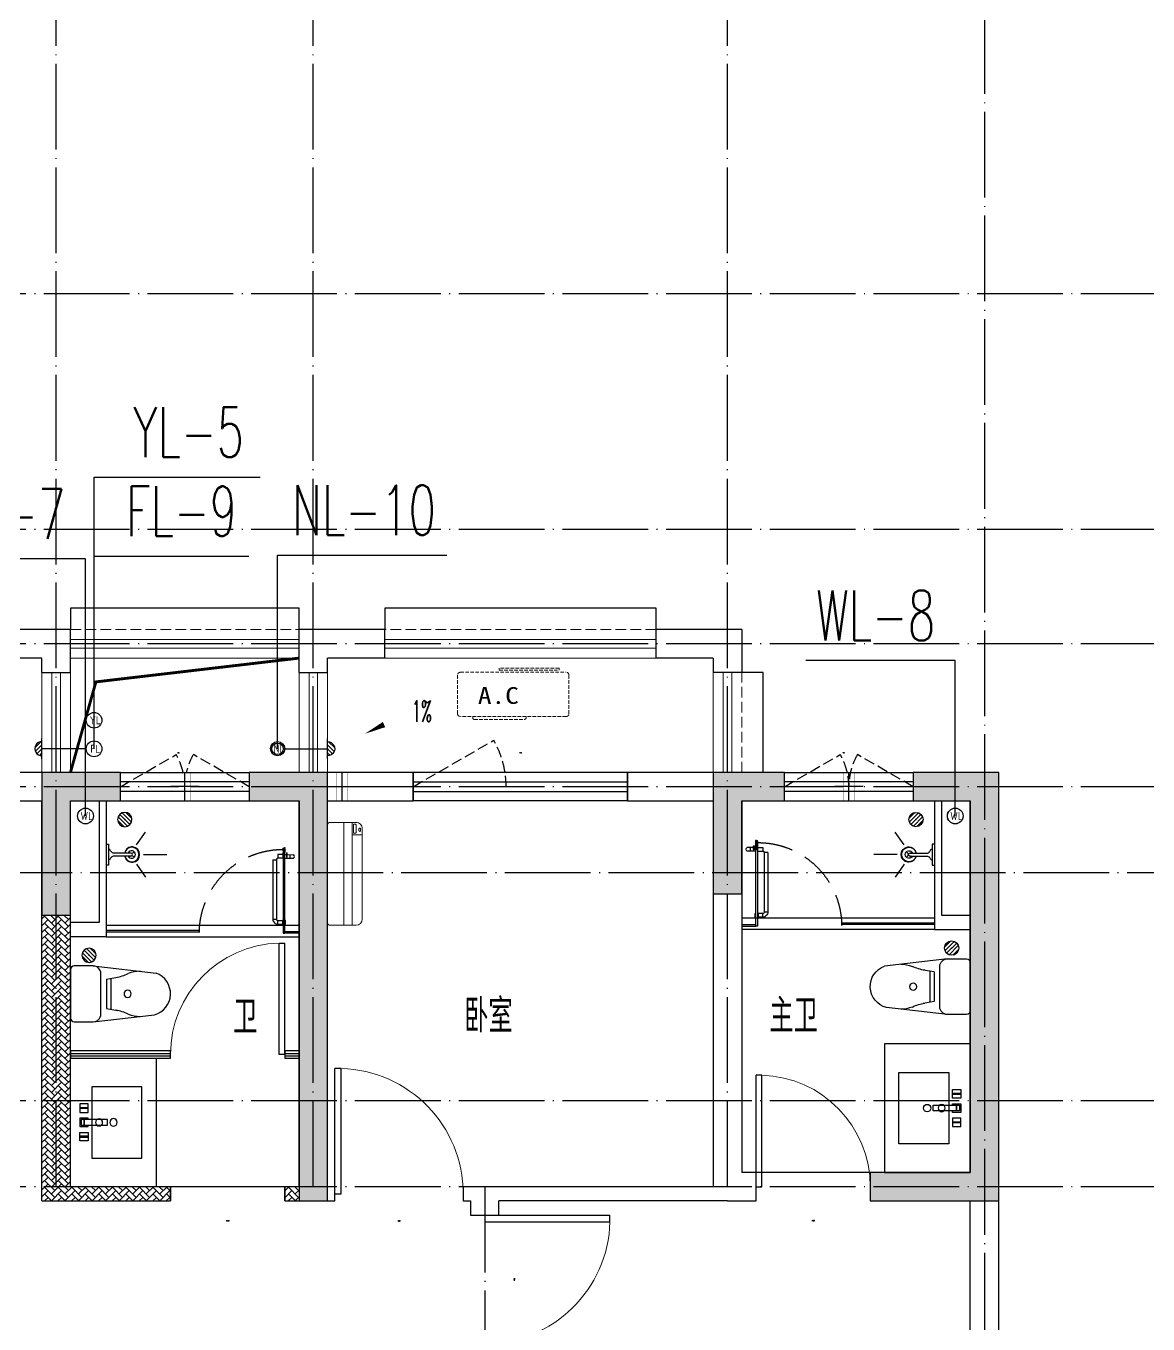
# Model space of a CAD drawing. Extents: x 27938 to 1507990, y 110129 to 923079.
# Drawn here: x 871205 to 879061, y 523579 to 532665 of the extents above; entities that cross this region are included whole.
import ezdxf

# ---------------------------------------------------------------- set-up
doc = ezdxf.new("R2010")
doc.units = 0
doc.header["$LTSCALE"] = 1000
doc.header["$MEASUREMENT"] = 0
doc.linetypes.add('DASH', pattern=[0.35, 0.25, -0.1])
doc.linetypes.add('DOTE', pattern=[2.42, 2, -0.2, 0.02, -0.2])
for name, color, linetype in [('COLUMN', 9, 'Continuous'), ('CURTWALL', 4, 'Continuous'), ('DIM_凝结', 150, 'Continuous'), ('DIM_废水', 31, 'Continuous'), ('DIM_污水', 2, 'Continuous'), ('DIM_雨水', 4, 'Continuous'), ('DOTE', 1, 'Continuous'), ('EQUIP_污水', 7, 'Continuous'), ('IP-bath&kitchen-JOHNSON', 4, 'Continuous'), ('LVTRY', 6, 'Continuous'), ('P-bath&kitchen-JOHNSON', 4, 'Continuous'), ('PUB_HATCH', 8, 'Continuous'), ('PUB_TEXT', 4, 'Continuous'), ('VPIPE-中水', 122, 'Continuous'), ('VPIPE-凝结', 150, 'N'), ('VPIPE-废水', 31, 'Continuous'), ('VPIPE-污水', 2, 'W'), ('VPIPE-雨水', 4, 'Y'), ('WALL', 9, 'Continuous'), ('WINDOW', 4, 'Continuous'), ('WINDOW_TEXT', 7, 'Continuous'), ('保温', 6, 'Continuous'), ('机电标识类', 1, 'Continuous'), ('看线', 251, 'Continuous')]:
    doc.layers.add(name, color=color, linetype=linetype)
for name, color, linetype, lineweight in [('平面-排水沟', 86, 'Continuous', 15), ('平面-栏杆', 135, 'Continuous', 15), ('平面-看线', 45, 'Continuous', 15), ('平面-空调室内机', 176, 'Continuous', 9), ('平面-空调预留孔', 173, 'Continuous', 15), ('空调', 76, 'Continuous', 13)]:
    doc.layers.add(name, color=color, linetype=linetype, lineweight=lineweight)
doc.styles.add('_TCH_DIM', font='SIMPLEX.shx', dxfattribs={"width": 0.7, "bigfont": 'GBCBIG.shx'})
doc.styles.add('_TCH_WINDOW', font='SIMPLEX.shx', dxfattribs={"width": 0.7, "height": 3.5, "bigfont": 'GBCBIG.shx'})
doc.styles.add('_TWT_SERIAL', font='SIMPLEX', dxfattribs={"width": 0.8, "height": 3.5, "bigfont": 'HZTXT'})
doc.styles.get("Standard").update_dxf_attribs({"font": 'gbenor.shx', "bigfont": 'gbcbig.shx'})
doc.styles.add('黑体', font='simhei.ttf')
doc.linetypes.add('N', pattern='A,3,-0.2,["N",Standard,S=0.25,R=0,X=-0.1,Y=-0.115],-0.2', length=3.4)
doc.linetypes.add('W', pattern='A,3,-0.2,["W",Standard,S=0.25,R=0,X=-0.1,Y=-0.115],-0.2', length=3.4)
doc.linetypes.add('Y', pattern='A,3,-0.2,["Y",Standard,S=0.25,R=0,X=-0.1,Y=-0.115],-0.2', length=3.4)
pattern_1 = [(45, (0, 0), (0, 47.4157523), [100.584, -33.528]), (135, (23.708, 23.708), (3e-15, 47.4157523), [100.584, -33.528])]

# ---------------------------------------------------------------- blocks, each defined once
blk = doc.blocks.new('GDGDGDSDA')
at = {"layer": 'DOTE', "color": 0, "linetype": 'DOTE', "ltscale": 0.3}
for p, q in [((462834.8, 367858.3), (462834.8, 376108.3)), ((464634.8, 367858.3), (464634.8, 376108.3)), ((467534.8, 367858.3), (467534.8, 376108.3)), ((469334.8, 376108.3), (469334.8, 359558.3)), ((471334.8, 374108.3), (417334.8, 374108.3)), ((471334.8, 372458.3), (417334.8, 372458.3)), ((471334.8, 371658.3), (417334.8, 371658.3)), ((471334.8, 370658.3), (417334.8, 370658.3)), ((417334.8, 370058.6), (471334.8, 370058.6)), ((471334.8, 368458.3), (417334.8, 368458.3)), ((471334.8, 367858.3), (417334.8, 367858.3)), ((465834.8, 367858.3), (465834.8, 359558.3))]:
    blk.add_line(p, q, dxfattribs=at)
blk = doc.blocks.new('rrrrrrrrrrrra')
at = {"color": 0}
for p, q in [((-112.4, 458.7), (-112.4, 324.3)), ((252.6, 483.7), (-87.4, 483.7)), ((277.6, 324.3), (277.6, 458.7)), ((-112.4, 324.3), (-63.7, -103.4)), ((277.6, 324.3), (227.5, -115.6)), ((-59.1, 271.1), (224.3, 271.1)), ((-20.6, 232.4), (-34.2, 153.6)), ((191.3, 200.5), (-26.1, 200.5)), ((185.8, 232.4), (-20.6, 232.4)), ((185.8, 232.4), (199.4, 153.6))]:
    blk.add_line(p, q, dxfattribs=at)
for centre, radius, start, end in [((-87.4, 458.7), 25, 90, 180), ((252.6, 458.7), 25, 0, 90), ((-59.1, 324.3), 53.3, 180, 270), ((224.3, 324.3), 53.3, 270, 0), ((-322.6, 209.8), 293.8, 333.53685, 351.48282), ((487.8, 209.8), 293.8, 188.51718, 206.46315), ((149, -3.2), 224.1, 158.52022, 180), ((16.2, -3.2), 224.1, 0, 21.47978), ((83.8, -63.6), 152.8, 195.07732, 340.11812)]:
    blk.add_arc(centre, radius, start, end, dxfattribs=at)
blk = doc.blocks.new('A$C1E0F638F')
at = {"color": 0}
for points in [[(499.7, 435.1), (499.7, 85.1), (0, 85.1), (0, 435.1)], [(269.9, 30), (229.9, 30), (229.9, 195), (269.9, 195)], [(119.9, 0), (179.9, 0), (179.9, 60), (119.9, 60)], [(146.9, 55), (152.9, 55), (152.9, 5), (146.9, 5)], [(229.9, 30), (269.9, 30), (269.9, 10), (229.9, 10)], [(379.9, 0), (319.9, 0), (319.9, 60), (379.9, 60)], [(352.9, 55), (346.9, 55), (346.9, 5), (352.9, 5)]]:
    blk.add_lwpolyline(points, close=True, dxfattribs=at)
blk.add_lwpolyline([(269.9, 60), (279.9, 60), (279.9, 0), (219.9, 0), (219.9, 60), (229.9, 60)], dxfattribs=at)
blk.add_circle((249.9, 236.3), 26, dxfattribs=at)
blk = doc.blocks.new('$lvtry$00000171')
at = {"color": 0}
for p, q in [((-74, 11), (-11, 74)), ((-70, -27), (27, 70)), ((-53, -53), (53, 53)), ((-27, -70), (70, 27)), ((11, -74), (74, -11))]:
    blk.add_line(p, q, dxfattribs=at)
blk.add_circle((0, 0), 75, dxfattribs=at)
blk.add_point((0, 0), dxfattribs=at)
blk = doc.blocks.new('135')
blk.add_hatch(color=0).paths.add_polyline_path([(4.8, 1.8), (3.6, -1), (-4.7, 2.5), (-3.5, 5.3)])
at = {"color": 0}
for p, q in [((-6.3, 2.6), (5.4, -2.3)), ((-5.7, 2.9), (-5.2, 2.7)), ((-5.6, 18.9), (-3.4, 19.4)), ((-3.4, 19.4), (-5.5, 19.4)), ((5.2, 10.9), (-5.3, 10.9)), ((5.2, 9.7), (-5.2, 9.7)), ((-5.2, 2.7), (-3.8, 5.9)), ((-5, 10.9), (-5, 30.5)), ((-3.8, 5.9), (5.4, 2.1)), ((0, 0), (0, 39.1)), ((5.6, 18.9), (3.4, 19.3)), ((3.4, 19.3), (5.6, 19.3)), ((4.1, -1.2), (5.4, 2.1)), ((5, 10.9), (5, 32.3)), ((4.1, -1.2), (5.7, -1.8))]:
    blk.add_line(p, q, dxfattribs=at)
for centre, radius, start, end in [((6.2, 15.8), 13.5, 151.01474, 204.84033), ((13.5, 4.2), 20.5, 163.09243, 182.0012), ((-6, 3.6), 1, 184.22753, 248.46611), ((8.6, 15.5), 14.6, 166.278, 198.09535), ((13.5, 4.2), 19.5, 163.74431, 182.52687), ((-5.5, 3.3), 0.5, 181.9385, 247.25971), ((-5.2, 22.1), 0.5, 335.76434, 151.01474), ((3.8, 18.1), 9.42, 155.76434, 171.97728), ((5.2, 22.3), 0.5, 29.84246, 204.57404), ((-5.9, 17.2), 11.7, 10.47502, 24.57404), ((29.1, 6.7), 24, 172.94395, 199.23182), ((-6.3, 15.4), 12.4, 338.64492, 16.0476), ((-6, 15.8), 13.4, 334.91114, 29.84246), ((26.4, 6.3), 20.6, 169.14538, 199.95258), ((5.9, -1.2), 1.17, 247.45971, 19.95258), ((5.9, -1.4), 0.5, 247.45971, 19.23182)]:
    blk.add_arc(centre, radius, start, end, dxfattribs=at)
blk.add_open_spline([(-5, 30.5), (-4.1, 31.3), (-2.3, 33), (0.9, 29.2), (3.5, 31.1), (5, 32.3)], degree=3, knots=[0, 0, 0, 0, 3.066329, 6.218313, 11.124135, 11.124135, 11.124135, 11.124135], dxfattribs=at)
blk = doc.blocks.new('SDFAWERAWER')
at = {"layer": 'LVTRY', "color": 0}
for p, q in [((593987.8, -1242190.5), (593978.2, -1242214)), ((594017.1, -1242202.5), (593987.8, -1242190.5)), ((593941.2, -1242210.1), (593783.7, -1242594.8)), ((593964.6, -1242219.7), (593807.2, -1242604.4)), ((593941.2, -1242210.1), (593964.6, -1242219.7)), ((594007.5, -1242226), (593978.2, -1242214)), ((594015.8, -1242220.4), (594027.2, -1242192.7)), ((594015.8, -1242220.4), (594021.7, -1242222.8)), ((594025.7, -1242203.9), (594018.5, -1242221.5)), ((594018.5, -1242221.5), (594021.5, -1242220.3)), ((594025.4, -1242210.8), (594021.5, -1242220.3)), ((594022.6, -1242220.7), (594021.7, -1242222.8)), ((594021.7, -1242222.8), (594023.9, -1242221.9)), ((594022.6, -1242211.4), (594029.8, -1242193.8)), ((594024.2, -1242221.4), (594023.9, -1242221.9)), ((594025.4, -1242210.8), (594031.1, -1242196.8)), ((594027.2, -1242192.7), (594033, -1242195.1)), ((594027.7, -1242234.3), (594078.4, -1242255)), ((594029.8, -1242193.8), (594031.1, -1242196.8)), ((594032.2, -1242197.2), (594033, -1242195.1)), ((594033, -1242195.1), (594034, -1242197.4)), ((594033.8, -1242197.9), (594034, -1242197.4)), ((594047.3, -1242200.9), (594035.9, -1242228.7)), ((594035.9, -1242228.7), (594038.6, -1242229.7)), ((594037.3, -1242210.8), (594088, -1242231.6)), ((594038.6, -1242229.7), (594045.2, -1242213.6)), ((594038.6, -1242229.7), (594041.6, -1242228.5)), ((594041.6, -1242228.5), (594051.2, -1242205)), ((594049.9, -1242202), (594043.3, -1242218.2)), ((594047.3, -1242200.9), (594049.9, -1242202)), ((594049.9, -1242202), (594051.2, -1242205)), ((594057.1, -1242246.3), (594066.7, -1242222.8)), ((593783.7, -1242594.8), (593807.2, -1242604.4)), ((593803.2, -1242641.3), (593812.8, -1242617.9)), ((593803.2, -1242641.3), (593832.6, -1242653.3)), ((593812.8, -1242617.9), (593842.2, -1242629.9)), ((593842.2, -1242629.9), (593832.6, -1242653.3)), ((593845.2, -1242628.6), (593833.8, -1242656.3)), ((593847.8, -1242629.7), (593836.5, -1242657.4)), ((593845.2, -1242628.6), (593842.2, -1242629.9)), ((593847.8, -1242629.7), (593845.2, -1242628.6)), ((593847.1, -1242661.8), (593858.5, -1242634.1)), ((593849.8, -1242662.9), (593861.2, -1242635.2)), ((593852.1, -1242661.9), (593862.1, -1242637.4)), ((593858.5, -1242634.1), (593861.2, -1242635.2)), ((593861.2, -1242635.2), (593862.1, -1242637.4)), ((593833.8, -1242656.3), (593832.6, -1242653.3)), ((593836.5, -1242657.4), (593833.8, -1242656.3)), ((593847.1, -1242661.8), (593849.8, -1242662.9))]:
    blk.add_line(p, q, dxfattribs=at)
blk.add_lwpolyline([(593823.5, -1242717), (594045.8, -1242173.9), (594036.5, -1242170.2), (593814.2, -1242713.2)], close=True, dxfattribs=at)
blk.add_arc((594075.3, -1242240), 15.3, 281.79322, 33.70188, dxfattribs=at)
for centre, major_axis, start_param, end_param in [((593974.2, -1242223.6), (3.93, 9.6), 0, 1.570796), ((593816.8, -1242608.3), (13.5, 33.1), 1.570796, 3.141593), ((593816.8, -1242608.3), (3.93, 9.6), 1.570796, 3.141593)]:
    blk.add_ellipse(centre, major_axis=major_axis, ratio=1, start_param=start_param, end_param=end_param, dxfattribs=at)
at = {"layer": 'P-bath&kitchen-JOHNSON', "color": 0, "linetype": 'DASH'}
blk.add_arc((593809.8, -1242714), 586.2, 67.53695, 157.13247, dxfattribs=at)
at = {"layer": 'LVTRY', "color": 8, "xscale": -1, "rotation": 157.7329157530927}
blk.add_blockref('135', (594045.3, -1242161.9), dxfattribs=at)
blk = doc.blocks.new('A$C5DCB2F21')
at = {"layer": 'IP-bath&kitchen-JOHNSON', "color": 0}
for p, q in [((-68.3, -213.2), (-157.7, -275)), ((-0.1, -261.4), (-0.1, -424.7)), ((68.2, -213.2), (157.6, -275))]:
    blk.add_line(p, q, dxfattribs=at)
for centre, major_axis, ratio, start_param, end_param in [((0, -178.8), (-51, 0), 0.990052, -1.36297, 4.504563), ((0, -177.8), (-26.8, 0), 0.994812, -1.167677, 4.309269)]:
    blk.add_ellipse(centre, major_axis=major_axis, ratio=ratio, start_param=start_param, end_param=end_param, dxfattribs=at)
at = {"layer": 'LVTRY', "color": 0}
for p, q in [((73.6, 0), (-73.6, 0)), ((-10.5, -173.5), (-10.5, -49.3)), ((10.6, -173.5), (10.6, -49.3))]:
    blk.add_line(p, q, dxfattribs=at)
blk.add_lwpolyline([(73.6, 0), (73.6, -15.8), (-73.6, -15.8), (-73.6, 0)], dxfattribs=at)
for points in [[(-26.3, -30.7, -0.364142), (-37.8, -15.8, -0.020495)], [(-10.5, -49.4, 0.214893), (-26.3, -30.7, 7.649644)], [(10.6, -49.3, -0.21439), (26.3, -30.7, -7.649644)], [(26.3, -30.7, 0.364142), (37.8, -15.8, 0.020495)]]:
    blk.add_lwpolyline(points, format="xyb", dxfattribs=at)
blk.add_arc((0, -173.5), 10.5, 180, 0, dxfattribs=at)
for centre, major_axis, ratio, start_param, end_param in [((0, -181.3), (53.6, 0), 0.987577, 1.76809, 7.656688), ((-12.4, -164.7), (0, 1.43), 0.85, -1.570796, 4.712389), ((12.5, -164.7), (0, 1.43), 0.85, 4.712389, 10.995574), ((-12.4, -189.2), (0, 1.43), 0.85, 4.712389, 10.995574), ((12.5, -189.2), (0, 1.43), 0.85, 4.712389, 10.995574)]:
    blk.add_ellipse(centre, major_axis=major_axis, ratio=ratio, start_param=start_param, end_param=end_param, dxfattribs=at)
blk = doc.blocks.new('GDGDRGDGRD')
at = {"layer": 'IP-bath&kitchen-JOHNSON', "color": 0}
for p, q in [((490532.6, 524228.1), (491882.6, 524228.1)), ((490532.6, 524193.1), (491182.6, 524193.1)), ((491182.6, 524183.1), (491182.6, 524193.1)), ((490532.6, 524183.1), (491182.6, 524183.1)), ((490532.6, 524148.1), (491882.6, 524148.1)), ((491882.6, 524183.1), (491782.6, 524183.1)), ((491782.6, 524173.1), (491782.6, 524183.1)), ((491882.6, 524173.1), (491782.6, 524173.1))]:
    blk.add_line(p, q, dxfattribs=at)
for points in [[(490532.6, 525048.5), (490532.6, 524148.1), (490282.6, 524148.1)], [(490482.6, 525048.5), (490482.6, 524248.1), (490282.6, 524248.1)]]:
    blk.add_lwpolyline(points, dxfattribs=at)
at = {"layer": 'LVTRY', "color": 0}
blk.add_lwpolyline([(490882.6, 522448.5), (490282.6, 522448.5), (490282.6, 523348.5), (490882.6, 523348.5)], close=True, dxfattribs=at)
at = {"layer": 'IP-bath&kitchen-JOHNSON', "color": 8}
for name, p, rotation in [('A$C5DCB2F21', (490532.6, 524673.5), 90.008488524447), ('SDFAWERAWER', (-528535.9, 1449333.6), 22.25976934310711)]:
    blk.add_blockref(name, p, dxfattribs=dict(at, rotation=rotation))
at = {"layer": 'LVTRY', "color": 8, "xscale": -0.6666666667107826, "yscale": 0.6666666667107826}
for p in [(490662.6, 524918.5), (490412.6, 524018.5)]:
    blk.add_blockref('$lvtry$00000171', p, dxfattribs=at)
at = {"layer": 'LVTRY', "color": 8, "extrusion": (0, 0, -1), "xscale": -1, "zscale": -1, "rotation": 270}
blk.add_blockref('rrrrrrrrrrrra', (-490766.3, 523665.7), dxfattribs=at)
at = {"layer": 'LVTRY', "color": 8, "xscale": -1, "rotation": 270}
blk.add_blockref('A$C1E0F638F', (490347.5, 522648.8), dxfattribs=at)
blk = doc.blocks.new('GFDGFSDFGD')
at = {"layer": 'PUB_HATCH'}
for points in [[(464566.5, 373023.7), (464016.6, 373023.7), (464016.6, 372023.7), (464216.6, 372023.7), (464216.6, 372823.7), (464566.5, 372823.7)], [(465466.6, 373023.7), (465466.6, 372823.7), (465816.6, 372823.7), (465816.6, 370023.7), (466016.6, 370023.7), (466016.6, 373023.7)], [(469216.5, 373023.7), (468716.6, 373023.7), (468716.6, 372173.7), (468916.6, 372173.7), (468916.6, 372823.7), (469216.5, 372823.7)], [(470116.5, 373023.7), (470116.5, 372823.7), (470516.6, 372823.7), (470516.6, 370223.7), (469816.6, 370223.7), (469816.6, 370023.7), (470716.6, 370023.7), (470716.6, 373023.7)]]:
    blk.add_hatch(color=0, dxfattribs=at).paths.add_polyline_path(points)
at = {"layer": 'COLUMN', "color": 0}
for p, q in [((464566.5, 373023.7), (464016.6, 373023.7)), ((464016.6, 373023.7), (464016.6, 372023.7)), ((464566.5, 372823.7), (464566.5, 373023.7)), ((465466.6, 373023.7), (465466.6, 372823.7)), ((466016.6, 373023.7), (465466.6, 373023.7)), ((466016.6, 370023.7), (466016.6, 373023.7)), ((469216.5, 373023.7), (468716.6, 373023.7)), ((468716.6, 373023.7), (468716.6, 372173.7)), ((469216.5, 372823.7), (469216.5, 373023.7)), ((470116.5, 373023.7), (470116.5, 372823.7)), ((470716.6, 373023.7), (470116.5, 373023.7)), ((470716.6, 370023.7), (470716.6, 373023.7)), ((464216.6, 372023.7), (464216.6, 372823.7)), ((464216.6, 372823.7), (464566.5, 372823.7)), ((465466.6, 372823.7), (465816.6, 372823.7)), ((465816.6, 372823.7), (465816.6, 370023.7)), ((468916.6, 372173.7), (468916.6, 372823.7)), ((468916.6, 372823.7), (469216.5, 372823.7)), ((470116.5, 372823.7), (470516.6, 372823.7)), ((470516.6, 372823.7), (470516.6, 370223.7)), ((468716.6, 372173.7), (468916.6, 372173.7)), ((464016.6, 372023.7), (464216.6, 372023.7)), ((470516.6, 370223.7), (469816.6, 370223.7)), ((469816.6, 370223.7), (469816.6, 370023.7)), ((465816.6, 370023.7), (466016.6, 370023.7)), ((469816.6, 370023.7), (470716.6, 370023.7))]:
    blk.add_line(p, q, dxfattribs=at)
blk = doc.blocks.new('GDFGDGRD')
at = {"layer": '保温', "linetype": 'ByBlock', "ltscale": 10}
h = blk.add_hatch(dxfattribs=at)
h.set_pattern_fill('AR-HBONE', color=251, scale=55)
h.set_pattern_definition(pattern_1)
h.paths.add_polyline_path([(427216.6, 370023.7), (427216.6, 372023.7), (427016.6, 372023.7), (427016.6, 370023.7)])
h = blk.add_hatch(dxfattribs=at)
h.set_pattern_fill('AR-HBONE', color=251, scale=55)
h.set_pattern_definition(pattern_1)
h.paths.add_polyline_path([(425516.6, 370023.7), (425516.6, 370123.7), (425416.6, 370123.7), (425416.6, 370023.7)])
h = blk.add_hatch(dxfattribs=at)
h.set_pattern_fill('AR-HBONE', color=251, scale=55)
h.set_pattern_definition(pattern_1)
h.paths.add_polyline_path([(427016.6, 370023.7), (427016.6, 370123.7), (426316.6, 370123.7), (426316.6, 370023.7)])
blk = doc.blocks.new('A$C001338C2')
for p, q in [((0, 249), (0, 22)), ((845, 304), (55, 304)), ((109, 215), (109, 304)), ((900, 22), (900, 249)), ((22, 0), (878, 0))]:
    blk.add_line(p, q)
at = {"lineweight": 5}
for p, q in [((900, 215), (0, 215)), ((900, 143), (0, 143))]:
    blk.add_line(p, q, dxfattribs=at)
for points in [[(89, 226), (22, 226, -0.414214), (17, 232), (17, 243, -0.414214), (22, 249), (89, 249, -0.414214), (95, 243), (95, 232, -0.414214)], [(73, 275), (57, 275, -0.414214), (51, 281), (51, 283, -0.414214), (57, 289), (73, 289, -0.414214), (79, 283), (79, 281, -0.414214)]]:
    blk.add_lwpolyline(points, format="xyb", close=True)
for centre, radius, start, end in [((55, 249), 55, 90, 180), ((845, 249), 55, 360, 90), ((22, 22), 22, 180, 270), ((878, 22), 22, 270, 360)]:
    blk.add_arc(centre, radius, start, end)
blk = doc.blocks.new('dongkong')
blk.add_wipeout([(-603756, 210771), (-603756, 210570.8), (-603836, 210570.8), (-603836, 210771)])
at = {"layer": '机电标识类', "color": 250, "linetype": 'DASH', "ltscale": 400}
for p, q in [((-603796, 210771), (-603796, 210570.8)), ((-603896, 210670.7), (-603696, 210670.7))]:
    blk.add_line(p, q, dxfattribs=at)
at = {"layer": '空调', "color": 6, "linetype": 'DASH', "const_width": 2}
blk.add_lwpolyline([(-603756, 210771), (-603756, 210570.8), (-603836, 210570.8), (-603836, 210771)], close=True, dxfattribs=at)
blk = doc.blocks.new('$TCHSYS$DOOR2D')
for p, q in [((0.45, 0.975), (0.5, 0.975)), ((0.45, 0), (0.45, 0.975)), ((0.5, 0), (0.5, 0.975)), ((0.5, 0), (0.45, 0))]:
    blk.add_line(p, q)
at = {"lineweight": 13}
blk.add_arc((0.475, 0), 0.975, 91.4693, 180, dxfattribs=at)
blk = doc.blocks.new('DSGDFGF')
at = {"layer": 'CURTWALL', "color": 0}
for p, q in [((676992.3, 342105.3), (676292.3, 342105.3)), ((676292.3, 342105.3), (676292.3, 342055.3)), ((676992.3, 342055.3), (676992.3, 342105.3)), ((677892.3, 342105.3), (677792.3, 342105.3)), ((677792.3, 342105.3), (677792.3, 342055.3)), ((677892.3, 342055.3), (677892.3, 342105.3)), ((676292.3, 342088.7), (676992.3, 342088.7)), ((676292.3, 342072), (676992.3, 342072)), ((676292.3, 342055.3), (676992.3, 342055.3)), ((677792.3, 342088.7), (677892.3, 342088.7)), ((677792.3, 342072), (677892.3, 342072)), ((677792.3, 342055.3), (677892.3, 342055.3))]:
    blk.add_line(p, q, dxfattribs=at)
at = {"layer": 'IP-bath&kitchen-JOHNSON', "color": 0}
for p, q in [((676542.3, 342985), (677892.3, 342985)), ((676542.3, 342950), (677192.3, 342950)), ((676542.3, 342940), (677192.3, 342940)), ((677192.3, 342940), (677192.3, 342950)), ((677892.3, 342940), (677792.3, 342940)), ((677792.3, 342930), (677792.3, 342940)), ((677892.3, 342930), (677792.3, 342930)), ((676542.3, 342905), (677892.3, 342905))]:
    blk.add_line(p, q, dxfattribs=at)
for points in [[(676542.3, 343855.3), (676542.3, 342905), (676292.3, 342905)], [(676492.3, 343855.3), (676492.3, 343005), (676292.3, 343005)]]:
    blk.add_lwpolyline(points, dxfattribs=at)
at = {"layer": 'LVTRY', "color": 0}
blk.add_lwpolyline([(676892.3, 341155.3), (676292.3, 341155.3), (676292.3, 342055.3), (676892.3, 342055.3)], close=True, dxfattribs=at)
at = {"layer": 'CURTWALL', "color": 0, "xscale": 800, "yscale": 800, "zscale": 50, "rotation": 5.54452612062199e-09}
blk.add_blockref('$TCHSYS$DOOR2D', (677392.3, 342080.3), dxfattribs=at)
at = {"layer": 'IP-bath&kitchen-JOHNSON', "color": 8}
for name, p, rotation in [('A$C5DCB2F21', (676542.3, 343480.3), 90.00848852444699), ('SDFAWERAWER', (-342526.2, 1268090.5), 22.25976934310714)]:
    blk.add_blockref(name, p, dxfattribs=dict(at, rotation=rotation))
at = {"layer": 'LVTRY', "color": 8, "xscale": -0.6666666667107826, "yscale": 0.6666666667107826}
for p in [(676672.3, 343725.3), (676422.3, 342775.3)]:
    blk.add_blockref('$lvtry$00000171', p, dxfattribs=at)
at = {"layer": 'LVTRY', "color": 8, "extrusion": (0, 0, -1), "xscale": -1, "zscale": -1, "rotation": 270}
blk.add_blockref('rrrrrrrrrrrra', (-676776.1, 342422.6), dxfattribs=at)
at = {"layer": 'LVTRY', "color": 8, "xscale": -1, "rotation": 270}
blk.add_blockref('A$C1E0F638F', (676357.2, 341355.6), dxfattribs=at)
blk = doc.blocks.new('gsergvr')
at = {"layer": '平面-空调预留孔', "linetype": 'DASH', "ltscale": 0.1}
for p, q in [((34075.4, 17176.2), (34075.4, 17166.2)), ((34448.2, 17166.2), (34448.2, 17176.2)), ((34085.4, 17156.2), (34438.2, 17156.2))]:
    blk.add_line(p, q, dxfattribs=at)
blk.add_lwpolyline([(34728.6, 17176.2), (33988.6, 17176.2, -0.414214), (33968.6, 17196.2), (33968.6, 17466.2, -0.414214), (33988.6, 17486.2), (34728.6, 17486.2, -0.414214), (34748.6, 17466.2), (34748.6, 17196.2, -0.414214)], format="xyb", close=True, dxfattribs=at)
blk.add_lwpolyline([(34679.3, 17515.3), (34259.5, 17515.3), (34259.5, 17500.2), (34679.3, 17500.2)], close=True, dxfattribs=at)
for centre, start, end in [((34085.4, 17166.2), 180, 270), ((34438.2, 17166.2), 270, 0)]:
    blk.add_arc(centre, 10, start, end, dxfattribs=at)
at = {"layer": '平面-空调预留孔', "color": 251, "linetype": 'DASH', "ltscale": 0.1, "true_color": 0x636466, "style": '黑体', "width": 1.2}
blk.add_text('A.C', height=117.05, dxfattribs=at).set_placement((34110.9, 17264.8))
blk = doc.blocks.new('rtyryrtyeeretee')
at = {"layer": '平面-空调预留孔'}
blk.add_blockref('gsergvr', (635673.5, 326705.8), dxfattribs=at)
blk = doc.blocks.new('A$C7A951E79')
at = {"layer": 'LVTRY'}
for p, q in [((-7.1, 49.5), (-49.5, 7.1)), ((0, 28.3), (-46.5, -18.3)), ((0, 0), (-35.4, -35.4)), ((0, -71.2), (0, 71.5)), ((0, -28.3), (-18.3, -46.5))]:
    blk.add_line(p, q, dxfattribs=at)
blk.add_arc((0, 0.2), 49.9, 89.97568, 269.97568, dxfattribs=at)
blk.add_point((0, 0), dxfattribs=at)
blk = doc.blocks.new('A$C42425DA4')
blk.add_blockref('A$C7A951E79', (38800.5, 0))
at = {"xscale": -1}
blk.add_blockref('A$C7A951E79', (40800.5, -0.1), dxfattribs=at)
blk = doc.blocks.new('$DorLib2D$00000001')
at = {"color": 0}
for p, q in [((0.45, 0.975), (0.5, 0.975)), ((0.45, 0), (0.45, 0.975)), ((0.5, 0), (0.5, 0.975)), ((0.5, 0), (0.45, 0))]:
    blk.add_line(p, q, dxfattribs=at)
at = {"color": 0, "lineweight": 13}
blk.add_arc((0.475, 0), 0.975, 91.4693, 180, dxfattribs=at)
blk = doc.blocks.new('$WINLIB2D$00000001')
at = {"color": 0}
for points in [[(-0.5, 0.5), (-0.5, -0.5)], [(-0.5, 0.5), (0.5, 0.5)], [(0.5, -0.5), (0.5, 0.5)], [(0.5, 0.1667), (-0.5, 0.1667)], [(0.5, -0.1667), (-0.5, -0.1667)], [(-0.5, -0.5), (0.5, -0.5)]]:
    blk.add_lwpolyline(points, dxfattribs=at)
blk = doc.blocks.new('$TwtSys$00000147')
blk.add_circle((0, 0, 0), 25)

msp = doc.modelspace()

# ---------------------------------------------------------------- linework, layer by layer
at = {"layer": 'DIM_凝结'}
for p, q in [((872966.6, 527606), (872966.6, 528960.9)), ((872966.6, 528960.9), (874150.7, 528960.9))]:
    msp.add_line(p, q, dxfattribs=at)
at = {"layer": 'DIM_废水'}
for p, q in [((871681.6, 527605.4), (871681.6, 528953.8)), ((871681.6, 528953.8), (872764.4, 528953.8))]:
    msp.add_line(p, q, dxfattribs=at)
at = {"layer": 'DIM_污水'}
for p, q in [((871621.8, 528934.3), (870576.2, 528934.3)), ((871621.8, 527135.4), (871621.8, 528934.3)), ((877711.5, 528223), (876666, 528223)), ((877711.5, 527135.4), (877711.5, 528223))]:
    msp.add_line(p, q, dxfattribs=at)
at = {"layer": 'DIM_雨水'}
for p, q in [((871681.6, 527805.4), (871681.6, 529506.7)), ((871681.6, 529506.7), (872845.6, 529506.7))]:
    msp.add_line(p, q, dxfattribs=at)
at = {"layer": 'VPIPE-中水', "color": 8, "linetype": 'Continuous'}
for centre in [(871621.8, 527135.4), (877711.4, 527135.5)]:
    msp.add_circle(centre, 55, dxfattribs=at)
at = {"layer": 'VPIPE-凝结', "color": 8, "ltscale": 0.1}
for p, q in [((871626.6, 527606), (871316.8, 527606)), ((873006.6, 527606), (873316.8, 527606))]:
    msp.add_line(p, q, dxfattribs=at)
at = {"layer": 'VPIPE-凝结'}
msp.add_circle((872966.6, 527606), 50, dxfattribs=at)
at = {"layer": 'VPIPE-凝结', "color": 8}
msp.add_circle((872966.6, 527606), 40, dxfattribs=at)
at = {"layer": 'VPIPE-废水', "color": 8}
msp.add_circle((871681.6, 527605.4), 55, dxfattribs=at)
at = {"layer": 'VPIPE-废水'}
msp.add_circle((871681.6, 527605.4), 55, dxfattribs=at)
at = {"layer": 'VPIPE-污水'}
for centre in [(871621.8, 527135.4), (877711.5, 527135.4)]:
    msp.add_circle(centre, 55, dxfattribs=at)
at = {"layer": 'VPIPE-雨水', "color": 8}
msp.add_circle((871681.6, 527805.4), 55, dxfattribs=at)
at = {"layer": 'VPIPE-雨水'}
msp.add_circle((871681.6, 527805.4), 55, dxfattribs=at)
at = {"layer": 'WALL', "color": 8}
for p, q in [((871516.6, 528440.4), (870916.6, 528440.4)), ((871516.6, 528140.4), (871516.6, 528440.4)), ((873116.6, 528140.4), (873116.6, 528440.4)), ((873716.6, 528440.4), (873116.6, 528440.4)), ((873716.6, 528240.4), (873716.6, 528440.4)), ((876216.6, 528440.4), (875616.6, 528440.4)), ((875616.6, 528240.4), (875616.6, 528440.4)), ((876216.6, 528440.4), (876216.6, 528140.4)), ((871316.6, 528240.4), (870916.6, 528240.4)), ((871316.6, 528140.4), (871316.6, 528240.4)), ((873316.6, 528140.4), (873316.6, 528240.4)), ((873716.6, 528240.4), (873316.6, 528240.4)), ((876016.6, 528240.4), (875616.6, 528240.4)), ((876016.6, 528240.4), (876016.6, 528140.4)), ((871316.6, 528140.4), (871516.6, 528140.4)), ((873116.6, 528140.4), (873316.6, 528140.4)), ((876216.6, 528140.4), (876016.6, 528140.4)), ((871416.6, 527440.4), (870816.6, 527440.4)), ((871866.6, 527440.4), (871416.6, 527440.4)), ((871866.6, 527240.4), (871866.6, 527440.4)), ((873216.6, 527440.4), (872766.6, 527440.4)), ((872766.6, 527440.4), (872766.6, 527240.4)), ((873916.6, 527240.4), (873916.6, 527440.4)), ((876116.6, 527440.4), (875416.6, 527440.4)), ((875416.6, 527440.4), (875416.6, 527240.4)), ((876516.5, 527440.4), (876116.6, 527440.4)), ((876516.5, 527240.4), (876516.5, 527440.4)), ((878016.6, 527440.4), (877416.5, 527440.4)), ((877416.5, 527440.4), (877416.5, 527240.4)), ((878016.6, 524540.4), (878016.6, 527440.4)), ((870816.6, 527240.4), (871316.6, 527240.4)), ((871316.6, 524440.4), (871316.6, 527240.4)), ((871516.6, 524540.4), (871516.6, 527240.4)), ((871516.6, 527240.4), (871866.6, 527240.4)), ((872766.6, 527240.4), (873116.6, 527240.4)), ((873116.6, 524540.4), (873116.6, 527240.4)), ((875416.6, 527240.4), (876016.6, 527240.4)), ((876016.6, 527240.4), (876016.6, 524540.4)), ((876216.6, 527240.4), (876516.5, 527240.4)), ((876216.6, 527240.4), (876216.6, 524640.4)), ((877416.5, 527240.4), (877816.6, 527240.4)), ((877816.6, 524640.4), (877816.6, 527240.4)), ((876316.6, 524640.4), (876216.6, 524640.4)), ((876316.6, 524440.4), (876316.6, 524640.4)), ((877816.6, 524640.4), (877116.6, 524640.4)), ((877116.6, 524640.4), (877116.6, 524440.4)), ((872216.6, 524540.4), (871516.6, 524540.4)), ((872216.6, 524440.4), (872216.6, 524540.4)), ((873116.6, 524540.4), (873016.6, 524540.4)), ((873016.6, 524540.4), (873016.6, 524440.4)), ((873366.6, 524540.4), (873316.6, 524540.4)), ((873366.6, 524440.4), (873366.6, 524540.4)), ((874416.6, 524540.4), (874266.6, 524540.4)), ((874266.6, 524540.4), (874266.6, 524440.4)), ((876016.6, 524540.4), (874416.6, 524540.4)), ((878016.6, 519340.4), (878016.6, 524540.4)), ((871316.6, 524440.4), (872216.6, 524440.4)), ((873016.6, 524440.4), (873216.6, 524440.4)), ((873216.6, 524440.4), (873366.6, 524440.4)), ((874266.6, 524440.4), (874316.6, 524440.4)), ((874316.6, 524440.4), (874316.6, 524340.4)), ((876116.6, 524440.4), (874516.6, 524440.4)), ((874516.6, 524340.4), (874516.6, 524440.4)), ((876116.6, 524440.4), (876316.6, 524440.4)), ((877116.6, 524440.4), (877816.6, 524440.4)), ((877816.6, 519540.4), (877816.6, 524440.4)), ((874316.6, 524340.4), (874516.6, 524340.4))]:
    msp.add_line(p, q, dxfattribs=at)
at = {"layer": 'WINDOW', "color": 8}
for p, q in [((877116.6, 524640.4), (876316.6, 524640.4)), ((873016.6, 524540.4, 800), (872216.6, 524540.4, 800))]:
    msp.add_line(p, q, dxfattribs=at)
at = {"layer": 'WINDOW', "color": 8, "linetype": 'DASH'}
for p, q in [((872216.6, 524540.4), (872216.6, 524440.4)), ((873016.6, 524440.4), (873016.6, 524540.4))]:
    msp.add_line(p, q, dxfattribs=at)
at = {"layer": 'WINDOW', "color": 8, "linetype": 'DASH', "ltscale": 0.3}
for points in [[(873916.6, 527340.4), (874479.7, 527665.1, -0.131485), (874566.6, 527340.4)], [(871866.5, 527340.4), (872256.2, 527565.4, -0.131605), (872316.5, 527340.4)], [(872766.5, 527340.4), (872376.7, 527565.4, 0.131605), (872316.5, 527340.4)]]:
    msp.add_lwpolyline(points, format="xyb", dxfattribs=at)
at = {"layer": '平面-排水沟', "color": 8}
msp.add_lwpolyline([(873862.7, 527847.3, 0, 0, 0), (873576.6, 527710.4, 0, 40, 0), (873712, 527775.1, 0, 0, 0)], format="xyseb", dxfattribs=at)
at = {"layer": '平面-栏杆', "color": 8}
for points in [[(871516.6, 528370.5), (873116.6, 528370.7)], [(873716.6, 528370.4), (875616.6, 528370.7)], [(871516.6, 528310.5), (873116.6, 528310.7)], [(873716.6, 528310.4), (875616.6, 528310.7)], [(871386.6, 528140.4), (871386.9, 527440.5)], [(871446.6, 528140.4), (871446.9, 527440.5)], [(873186.6, 528140.4), (873186.9, 527440.5)], [(873246.6, 528140.4), (873246.9, 527440.5)], [(876086.3, 528140.4), (876086.6, 527440.4)], [(876146.3, 528140.4), (876146.6, 527440.4)]]:
    msp.add_lwpolyline(points, dxfattribs=at)
at = {"layer": '平面-看线', "color": 8}
msp.add_line((871516.9, 527440.4), (871516.6, 528140.4), dxfattribs=at)
at = {"layer": '平面-看线', "color": 8, "linetype": 'DASH', "ltscale": 0.3}
msp.add_line((876216.6, 527440.4), (876216.3, 528140.4), dxfattribs=at)
for points in [[(871516.6, 528440.4), (873116.6, 528440.4)], [(875616.6, 528440.4), (873716.6, 528440.4)]]:
    msp.add_lwpolyline(points, dxfattribs=at)
at = {"layer": '平面-看线', "color": 8}
for points in [[(871516.6, 528240.4), (873116.6, 528240.4)], [(875616.6, 528240.4), (873716.6, 528240.4)], [(871316.6, 528140.4), (871316.9, 527440.5)], [(873116.6, 528140.4), (873116.9, 527440.5)], [(876016.3, 528140.4), (876016.6, 527440.4)]]:
    msp.add_lwpolyline(points, dxfattribs=at)
at = {"layer": '看线', "color": 8, "ltscale": 0.5}
for points in [[(873116.6, 528440.4), (873116.6, 528590.4), (871516.6, 528590.4), (871516.6, 528440.4)], [(875616.6, 528440.4), (875616.6, 528590.4), (873716.6, 528590.4), (873716.6, 528440.4)], [(876366.3, 527440.4), (876366.3, 528140.4), (876216.3, 528140.4)]]:
    msp.add_lwpolyline(points, dxfattribs=at)

# ---------------------------------------------------------------- block references
at = {"color": 8}
for name, p in [('GFDGFSDFGD', (407300, 154416.7)), ('rtyryrtyeeretee', (204584.7, 183949.4)), ('A$C42425DA4', (832516.3, 527606))]:
    msp.add_blockref(name, p, dxfattribs=at)
at = {"color": 8, "xscale": -1}
for name, p in [('GDFGDGRD', (1298533.2, 154416.7)), ('GDGDRGDGRD', (1368098.9, 2192))]:
    msp.add_blockref(name, p, dxfattribs=at)
at = {"layer": 'DOTE', "color": 169}
msp.add_blockref('GDGDGDSDA', (408581.8, 156682.1), dxfattribs=at)
at = {"layer": 'EQUIP_污水', "yscale": -1, "rotation": 180}
for p in [(877416.6, 525940.4), (871916.6, 525890.3), (877616.5, 525090.4), (871716.6, 524990.4)]:
    msp.add_blockref('$TwtSys$00000147', p, dxfattribs=at)
at = {"layer": 'WINDOW', "color": 8}
ref = msp.add_blockref('$WINLIB2D$00000001', (874666.6, 527340.4), dxfattribs=dict(at, xscale=1500, yscale=200, zscale=1500, rotation=180.0000000030314))
ref.add_attrib('A', 'C1514b', (874661.3, 527575.8), dxfattribs={"layer": 'WINDOW_TEXT', "color": 8, "ltscale": 0.5, "height": 4.25, "rotation": 0, "style": '_TCH_WINDOW', "width": 0.494118})
ref = msp.add_blockref('$DorLib2D$00000001', (873816.6, 524490.4), dxfattribs=dict(at, xscale=900, yscale=-900, zscale=900, rotation=179.9999999967761))
ref.add_attrib('A', 'M0922', (873809.7, 524297.7), dxfattribs={"layer": 'WINDOW_TEXT', "color": 8, "ltscale": 0.5, "height": 5.95, "rotation": 360, "style": '_TCH_WINDOW', "width": 0.494118})
ref = msp.add_blockref('$DorLib2D$00000001', (876716.6, 524540.4), dxfattribs=dict(at, xscale=800, yscale=-800, zscale=800, rotation=179.9999999939821))
ref.add_attrib('A', 'M0822', (876709.7, 524300), dxfattribs={"layer": 'WINDOW_TEXT', "color": 8, "ltscale": 0.5, "height": 5.95, "rotation": 360, "style": '_TCH_WINDOW', "width": 0.494118})
ref = msp.add_blockref('$DorLib2D$00000001', (874416.6, 523890.4), dxfattribs=dict(at, xscale=900, yscale=-900, zscale=900, rotation=89.99999999870155))
ref.add_attrib('A', 'M0922', (874627.5, 523883.6), dxfattribs={"layer": 'WINDOW_TEXT', "color": 8, "ltscale": 0.5, "height": 5.95, "rotation": 90, "style": '_TCH_WINDOW', "width": 0.494118})
at = {"layer": '平面-空调预留孔', "color": 8, "xscale": 0.8000000000465648, "yscale": 0.8000000000465648, "zscale": 0.8000000000465648, "rotation": 270.0000002334302}
msp.add_blockref('A$C001338C2', (873316.6, 527090.7), dxfattribs=at)

# ---------------------------------------------------------------- texts
at = {"layer": 'DIM_凝结', "color": 7, "style": '_TWT_SERIAL', "width": 0.64}
msp.add_text('NL-10', height=350, dxfattribs=at).set_placement((873067.4, 529100.9))
at = {"layer": 'DIM_废水', "color": 7, "style": '_TWT_SERIAL', "width": 0.64}
msp.add_text('FL-9', height=350, dxfattribs=at).set_placement((871905, 529093.8))
at = {"layer": 'DIM_污水', "color": 7, "style": '_TWT_SERIAL', "width": 0.64}
for s, p in [('WL-7', (870646.2, 529074.3)), ('WL-8', (876736, 528363))]:
    msp.add_text(s, height=350, dxfattribs=at).set_placement(p)
at = {"layer": 'DIM_雨水', "color": 7, "style": '_TWT_SERIAL', "width": 0.64}
msp.add_text('YL-5', height=350, dxfattribs=at).set_placement((871954.3, 529646.7))
at = {"layer": 'PUB_TEXT', "color": 8}
for s, height, p in [('YL', 56, (871651.2, 527777.4)), ('FL', 56, (871655.9, 527577.4)), ('NL', 56, (872938.6, 527578)), ('WL', 56, (871586.8, 527107.4)), ('WL', 56, (877676.4, 527107.5)), ('卫', 236.3, (872655.7, 525609.3)), ('卧室', 236.31, (874272.9, 525618.2)), ('主卫', 236.31, (876409.9, 525618.2))]:
    msp.add_text(s, height=height, dxfattribs=at).set_placement(p)
at = {"layer": 'WINDOW_TEXT', "color": 8, "style": '_TCH_WINDOW', "width": 0.494118}
msp.add_text('DK0822', height=5.95, rotation=0, dxfattribs=at).set_placement((872608.5, 524298.2))
at = {"layer": '平面-排水沟', "color": 7, "style": '_TCH_DIM', "width": 0.494118}
msp.add_text('1%', height=148.75, dxfattribs=at).set_placement((873907.9, 527794.5))

# ---------------------------------------------------------------- next in the draw order: block references
at = {"layer": '平面-空调室内机', "color": 8, "ltscale": 0.3, "rotation": 180}
for p in [(268520.5, 738011.3), (273170.5, 738011.4)]:
    msp.add_blockref('dongkong', p, dxfattribs=at)
at = {"layer": '平面-空调室内机', "color": 8, "ltscale": 0.3, "xscale": -1}
msp.add_blockref('dongkong', (269620.3, 316669.8), dxfattribs=at)

# ---------------------------------------------------------------- next in the draw order: linework, layer by layer
at = {"color": 8, "const_width": 20}
msp.add_lwpolyline([(871516.3, 527440.4), (871694.5, 528073.9), (873116.6, 528240.4)], dxfattribs=at)
at = {"layer": 'WALL', "color": 8}
for p, q in [((873916.6, 527440.4), (873216.6, 527440.4)), ((873316.6, 527240.4), (873916.6, 527240.4)), ((873316.6, 524540.4), (873316.6, 527240.4))]:
    msp.add_line(p, q, dxfattribs=at)
at = {"layer": 'WINDOW', "color": 8, "linetype": 'DASH', "ltscale": 0.3}
for points in [[(876516.5, 527340.4), (876906.2, 527565.4, -0.131605), (876966.5, 527340.4)], [(877416.5, 527340.4), (877026.7, 527565.4, 0.131605), (876966.5, 527340.4)]]:
    msp.add_lwpolyline(points, format="xyb", dxfattribs=at)
at = {"layer": '平面-看线', "color": 8}
msp.add_line((873316.9, 527440.4), (873316.6, 528140.4), dxfattribs=at)

# ---------------------------------------------------------------- next in the draw order: block references
at = {"color": 8}
msp.add_blockref('DSGDFGF', (195224.3, 183385.1), dxfattribs=at)
at = {"layer": 'WINDOW', "color": 8}
ref = msp.add_blockref('$WINLIB2D$00000001', (872316.6, 527340.4), dxfattribs=dict(at, xscale=-900, yscale=200, zscale=-900, rotation=179.9999999981768))
ref.add_attrib('A', 'C0914', (872268.2, 527575.8), dxfattribs={"layer": 'WINDOW_TEXT', "color": 8, "ltscale": 0.5, "height": 4.25, "rotation": 360, "style": '_TCH_WINDOW', "width": 0.494118})
ref = msp.add_blockref('$WINLIB2D$00000001', (876966.5, 527340.4), dxfattribs=dict(at, xscale=-900, yscale=200, zscale=-900, rotation=180.000000003513))
ref.add_attrib('A', 'C0914', (876925.2, 527575.8), dxfattribs={"layer": 'WINDOW_TEXT', "color": 8, "ltscale": 0.5, "height": 4.25, "rotation": 0, "style": '_TCH_WINDOW', "width": 0.494118})

doc.saveas('drawing.dxf')
